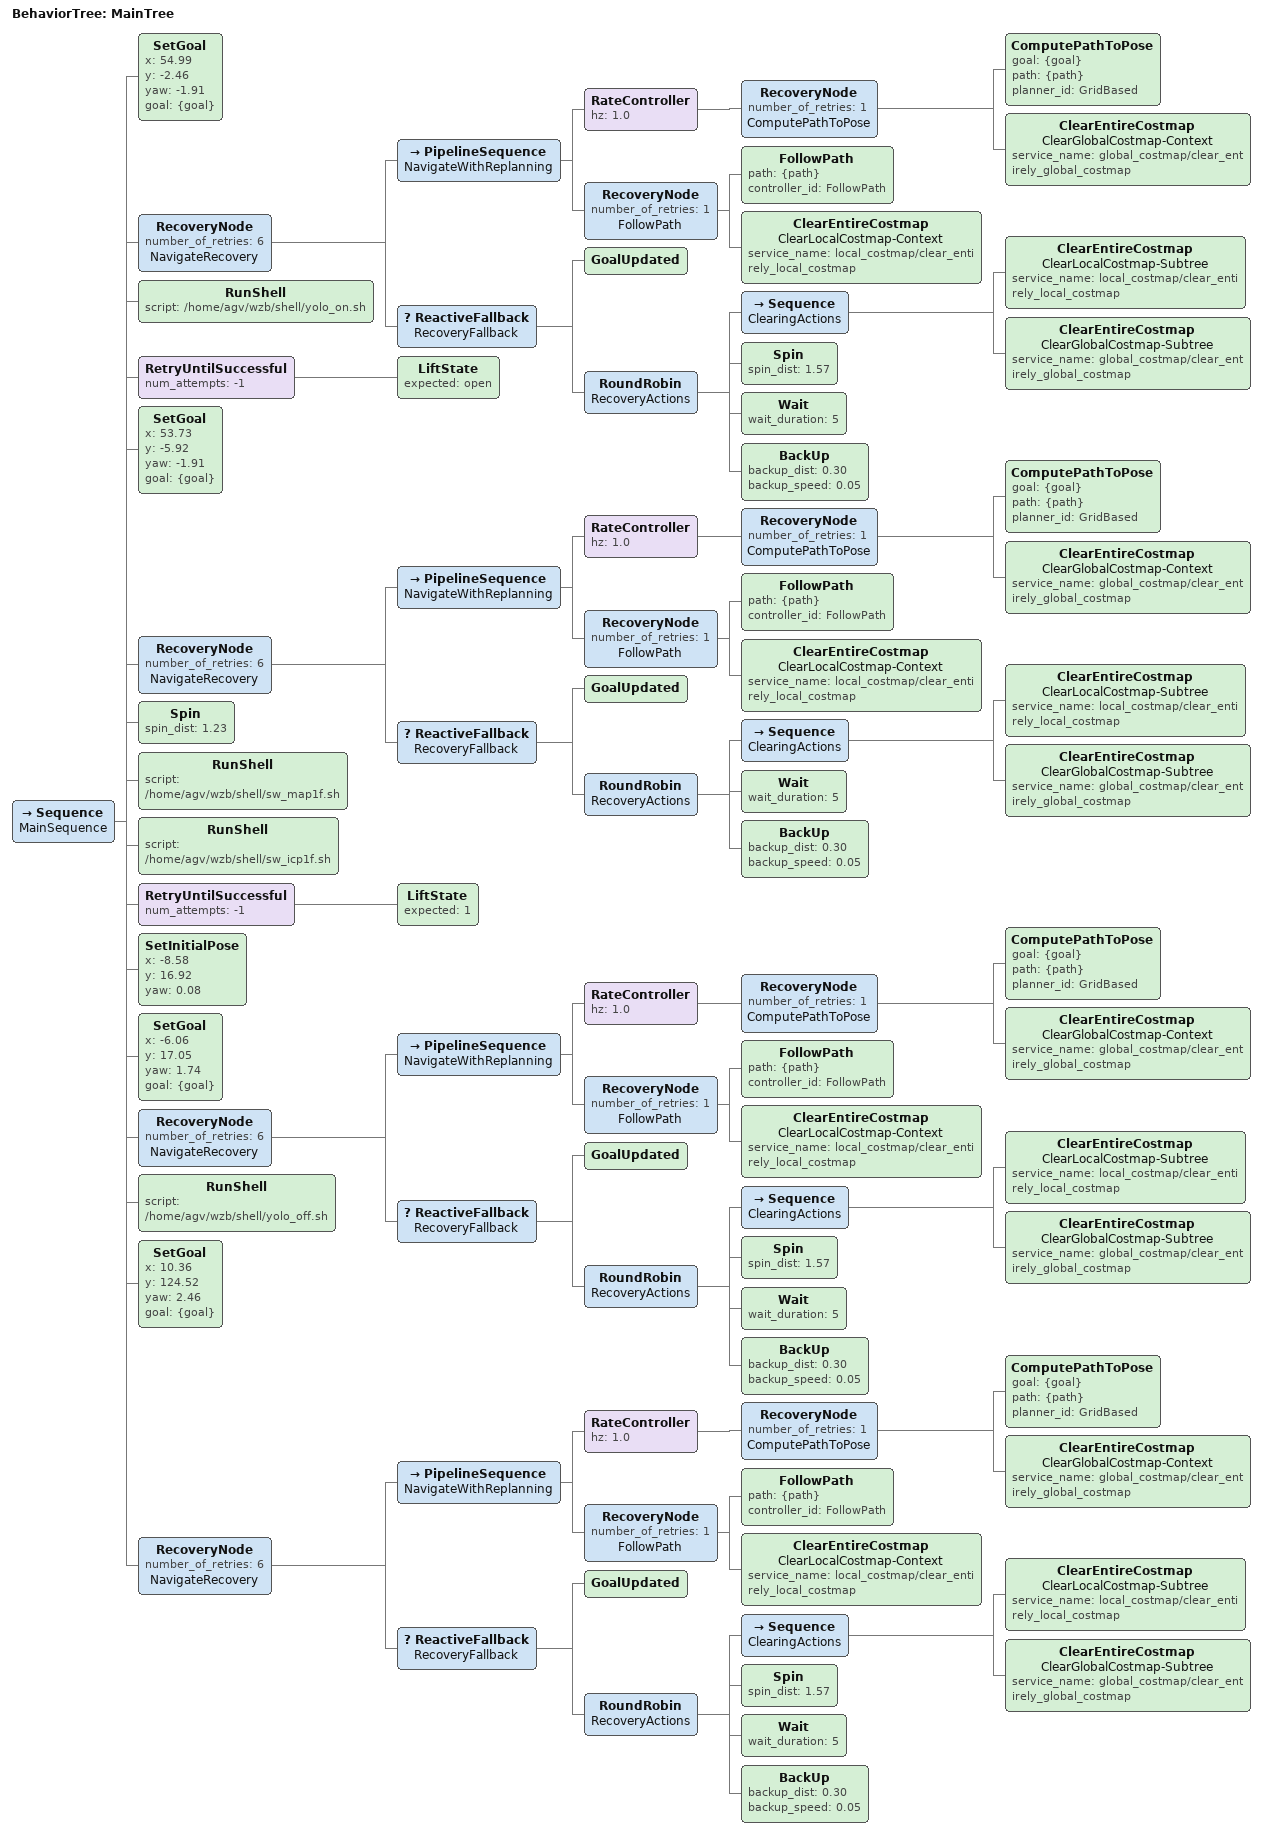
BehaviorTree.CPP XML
<root main_tree_to_execute="MainTree">
  <BehaviorTree ID="MainTree">

    <Sequence name="MainSequence">

      <!-- 1st target (5f lift entry) -->
      <SetGoal x="54.99" y="-2.46" yaw="-1.91" goal="{goal}"/>
      <RecoveryNode number_of_retries="6" name="NavigateRecovery">

        <PipelineSequence name="NavigateWithReplanning">

          <!-- 规划循环 -->
          <RateController hz="1.0">
            <RecoveryNode number_of_retries="1" name="ComputePathToPose">
              <ComputePathToPose goal="{goal}" path="{path}" planner_id="GridBased"/>
              <ClearEntireCostmap name="ClearGlobalCostmap-Context"
                                  service_name="global_costmap/clear_entirely_global_costmap"/>
            </RecoveryNode>
          </RateController>

          <!-- 跟踪循环 -->
          <RecoveryNode number_of_retries="1" name="FollowPath">
            <FollowPath path="{path}" controller_id="FollowPath"/>
            <ClearEntireCostmap name="ClearLocalCostmap-Context"
                                service_name="local_costmap/clear_entirely_local_costmap"/>
          </RecoveryNode>

        </PipelineSequence>

        <!-- 恢复动作 -->
        <ReactiveFallback name="RecoveryFallback">
          <GoalUpdated/>
          <RoundRobin name="RecoveryActions">
            <Sequence name="ClearingActions">
              <ClearEntireCostmap name="ClearLocalCostmap-Subtree"
                                  service_name="local_costmap/clear_entirely_local_costmap"/>
              <ClearEntireCostmap name="ClearGlobalCostmap-Subtree"
                                  service_name="global_costmap/clear_entirely_global_costmap"/>
            </Sequence>
            <Spin spin_dist="1.57"/>
            <Wait wait_duration="5"/>
            <BackUp backup_dist="0.30" backup_speed="0.05"/>
          </RoundRobin>
        </ReactiveFallback>
      </RecoveryNode>

      <!-- 到达电梯门前，启动YOLO脚本 -->
      <RunShell script="/home/agv/wzb/shell/yolo_on.sh" />

      <!-- 等待识别信号 -->
      <RetryUntilSuccessful num_attempts="-1">
        <LiftState expected="open"/>
      </RetryUntilSuccessful>

      <!-- 2nd target (into the lift) -->
      <SetGoal x="53.73" y="-5.92" yaw="-1.91" goal="{goal}"/>
      <!-- nav to second goal -->
      <RecoveryNode number_of_retries="6" name="NavigateRecovery">

        <PipelineSequence name="NavigateWithReplanning">

          <!-- 规划循环 -->
          <RateController hz="1.0">
            <RecoveryNode number_of_retries="1" name="ComputePathToPose">
              <ComputePathToPose goal="{goal}" path="{path}" planner_id="GridBased"/>
              <ClearEntireCostmap name="ClearGlobalCostmap-Context"
                                  service_name="global_costmap/clear_entirely_global_costmap"/>
            </RecoveryNode>
          </RateController>

          <!-- 跟踪循环 -->
          <RecoveryNode number_of_retries="1" name="FollowPath">
            <FollowPath path="{path}" controller_id="FollowPath"/>
            <ClearEntireCostmap name="ClearLocalCostmap-Context"
                                service_name="local_costmap/clear_entirely_local_costmap"/>
          </RecoveryNode>

        </PipelineSequence>

        <!-- 恢复动作 -->
        <ReactiveFallback name="RecoveryFallback">
          <GoalUpdated/>
          <RoundRobin name="RecoveryActions">
            <Sequence name="ClearingActions">
              <ClearEntireCostmap name="ClearLocalCostmap-Subtree"
                                  service_name="local_costmap/clear_entirely_local_costmap"/>
              <ClearEntireCostmap name="ClearGlobalCostmap-Subtree"
                                  service_name="global_costmap/clear_entirely_global_costmap"/>
            </Sequence>

            <Wait wait_duration="5"/>
            <BackUp backup_dist="0.30" backup_speed="0.05"/>
          </RoundRobin>
        </ReactiveFallback>

      </RecoveryNode>

      <Spin spin_dist="1.23"/>

      <!-- sw map and icp, set initial 2f pose -->
      <RunShell script="/home/agv/wzb/shell/sw_map1f.sh"/>
      <RunShell script="/home/agv/wzb/shell/sw_icp1f.sh"/>

      <RetryUntilSuccessful num_attempts="-1">
        <LiftState expected="1"/>
      </RetryUntilSuccessful>

      <SetInitialPose x="-8.58" y="16.92" yaw="0.08"/>

      <!-- 3rd target (leave 1f lift)  -->
      <SetGoal x="-6.06" y="17.05" yaw="1.74" goal="{goal}"/>
      <RecoveryNode number_of_retries="6" name="NavigateRecovery">

        <PipelineSequence name="NavigateWithReplanning">

          <!-- 规划循环 -->
          <RateController hz="1.0">
            <RecoveryNode number_of_retries="1" name="ComputePathToPose">
              <ComputePathToPose goal="{goal}" path="{path}" planner_id="GridBased"/>
              <ClearEntireCostmap name="ClearGlobalCostmap-Context"
                                  service_name="global_costmap/clear_entirely_global_costmap"/>
            </RecoveryNode>
          </RateController>

          <!-- 跟踪循环 -->
          <RecoveryNode number_of_retries="1" name="FollowPath">
            <FollowPath path="{path}" controller_id="FollowPath"/>
            <ClearEntireCostmap name="ClearLocalCostmap-Context"
                                service_name="local_costmap/clear_entirely_local_costmap"/>
          </RecoveryNode>

        </PipelineSequence>

        <!-- 恢复动作 -->
        <ReactiveFallback name="RecoveryFallback">
          <GoalUpdated/>
          <RoundRobin name="RecoveryActions">
            <Sequence name="ClearingActions">
              <ClearEntireCostmap name="ClearLocalCostmap-Subtree"
                                  service_name="local_costmap/clear_entirely_local_costmap"/>
              <ClearEntireCostmap name="ClearGlobalCostmap-Subtree"
                                  service_name="global_costmap/clear_entirely_global_costmap"/>
            </Sequence>
            <Spin spin_dist="1.57"/>
            <Wait wait_duration="5"/>
            <BackUp backup_dist="0.30" backup_speed="0.05"/>
          </RoundRobin>
        </ReactiveFallback>
      </RecoveryNode>

      <!-- turn off yolo -->
      <RunShell script="/home/agv/wzb/shell/yolo_off.sh"/>

      <!-- 4th target (1f lift to starbucks) -->
      <SetGoal x="10.36" y="124.52" yaw="2.46" goal="{goal}"/>
      <RecoveryNode number_of_retries="6" name="NavigateRecovery">

        <PipelineSequence name="NavigateWithReplanning">

          <!-- 规划循环 -->
          <RateController hz="1.0">
            <RecoveryNode number_of_retries="1" name="ComputePathToPose">
              <ComputePathToPose goal="{goal}" path="{path}" planner_id="GridBased"/>
              <ClearEntireCostmap name="ClearGlobalCostmap-Context"
                                  service_name="global_costmap/clear_entirely_global_costmap"/>
            </RecoveryNode>
          </RateController>

          <!-- 跟踪循环 -->
          <RecoveryNode number_of_retries="1" name="FollowPath">
            <FollowPath path="{path}" controller_id="FollowPath"/>
            <ClearEntireCostmap name="ClearLocalCostmap-Context"
                                service_name="local_costmap/clear_entirely_local_costmap"/>
          </RecoveryNode>

        </PipelineSequence>

        <!-- 恢复动作 -->
        <ReactiveFallback name="RecoveryFallback">
          <GoalUpdated/>
          <RoundRobin name="RecoveryActions">
            <Sequence name="ClearingActions">
              <ClearEntireCostmap name="ClearLocalCostmap-Subtree"
                                  service_name="local_costmap/clear_entirely_local_costmap"/>
              <ClearEntireCostmap name="ClearGlobalCostmap-Subtree"
                                  service_name="global_costmap/clear_entirely_global_costmap"/>
            </Sequence>
            <Spin spin_dist="1.57"/>
            <Wait wait_duration="5"/>
            <BackUp backup_dist="0.30" backup_speed="0.05"/>
          </RoundRobin>
        </ReactiveFallback>
      </RecoveryNode>

    </Sequence>

  </BehaviorTree>
</root>
